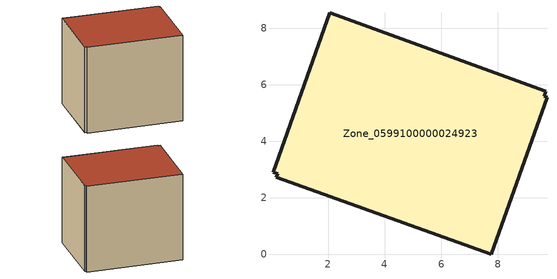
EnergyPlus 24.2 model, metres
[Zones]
Zone_0599100000024923
 floor ground (C_G): 2.05,8.55 9.7,5.77 9.64,5.59 9.74,5.56 7.77,0 0.16,2.72 0.21,2.86 0.05,2.91 z0.54
 wall outside (C_F): 2.05,8.55 0.05,2.91 0.21,2.86 0.16,2.72 7.77,0 9.74,5.56 9.64,5.59 9.7,5.77 2.05,8.55 z0.54:8.07
 roof outside (C_R): 9.7,5.77 2.05,8.55 0.05,2.91 0.21,2.86 0.16,2.72 7.77,0 9.74,5.56 9.64,5.59 z8.07
[BUILDING]
Pand.0599100000024923: North Axis=0; Terrain=City; Loads Convergence Tolerance Value=0.04; Temperature Convergence Tolerance Value=0.4; Solar Distribution=FullExterior; Maximum Number of Warmup Days=25; Minimum Number of Warmup Days=1
[Site:Location]
Rotterdam.The.Hague.AP_ZH_NLD Design_Conditions: Latitude=51.96; Longitude=4.45; Time Zone=1; Elevation=-4.5
[SITE:GROUNDTEMPERATURE:BUILDINGSURFACE]
18, 18, 18, 18, 18, 18, 18, 18, 18, 18, 18, 18
[MATERIAL] Thermal Absorptance=0.9; Solar Absorptance=0.7; Visible Absorptance=0.7
Name | Roughness | Thickness | Conductivity | Density | Specific Heat
G.TI.1965-1974 | MediumSmooth | 0.15 | 0.882353 | 540 | 1210
F.TI.1965-1974 | Rough | 0.3 | 0.697674 | 1920 | 840
R.TI.1965-1974 | MediumRough | 0.2 | 0.232558 | 1500 | 1000
[CONSTRUCTION]
C_G: G.TI.1965-1974
C_F: F.TI.1965-1974
C_R: R.TI.1965-1974
[ZONE]
Zone_0599100000024923: Type=1; Multiplier=1; Ceiling Height=Autocalculate; Volume=Autocalculate; Floor Area=autocalculate; Part of Total Floor Area=Yes
[ZONEINFILTRATION:DESIGNFLOWRATE]
Infil_Zone_0599100000024923: Zone or ZoneList or Space or SpaceList=Zone_0599100000024923; Schedule=AlwaysOn; Design Flow Rate Calculation Method=Flow/Area; Flow Rate per Floor Area=0.003; Constant Term Coefficient=1; Temperature Term Coefficient=0; Velocity Term Coefficient=0; Velocity Squared Term Coefficient=0
[HVACTEMPLATE:ZONE:IDEALLOADSAIRSYSTEM]
Zone_0599100000024923: Maximum Heating Supply Air Temperature=50; Minimum Cooling Supply Air Temperature=13; Maximum Heating Supply Air Humidity Ratio=0.0156; Minimum Cooling Supply Air Humidity Ratio=0.0077; Heating Limit=NoLimit; Cooling Limit=NoLimit; Dehumidification Control Type=ConstantSensibleHeatRatio; Cooling Sensible Heat Ratio=0.7; Dehumidification Setpoint=60; Humidification Control Type=None; Humidification Setpoint=30; Outdoor Air Method=None; Outdoor Air Flow Rate per Person=0.00944; Outdoor Air Flow Rate per Zone Floor Area=0; Outdoor Air Flow Rate per Zone=0; Demand Controlled Ventilation Type=None; Outdoor Air Economizer Type=NoEconomizer; Heat Recovery Type=None; Sensible Heat Recovery Effectiveness=0.7; Latent Heat Recovery Effectiveness=0.65
[ZONECONTROL:THERMOSTAT]
ThermostatControl_Zone_0599100000024923: Zone or ZoneList=Zone_0599100000024923; Control Type Schedule=DualSetpointControlType; Control 1=Thermostat_Zone_0599100000024923; Temperature Difference Between Cutout And Setpoint=0
[THERMOSTATSETPOINT:DUALSETPOINT]
Thermostat_Zone_0599100000024923: Heating Setpoint Temperature Schedule=HeatingSetpoint_Zone_0599100000024923; Cooling Setpoint Temperature Schedule=CoolingSetpoint_Zone_0599100000024923
[SCHEDULE:COMPACT]
HeatingSetpoint_Zone_0599100000024923: Through: 12/31, For: AllDays, Until: 24:00, 21
CoolingSetpoint_Zone_0599100000024923: Through: 12/31, For: AllDays, Until: 24:00, 24
DualSetpointControlType: Through: 12/31, For: AllDays, Until: 24:00, 4
AlwaysOn: Through: 12/31, For: AllDays, Until: 24:00, 1
